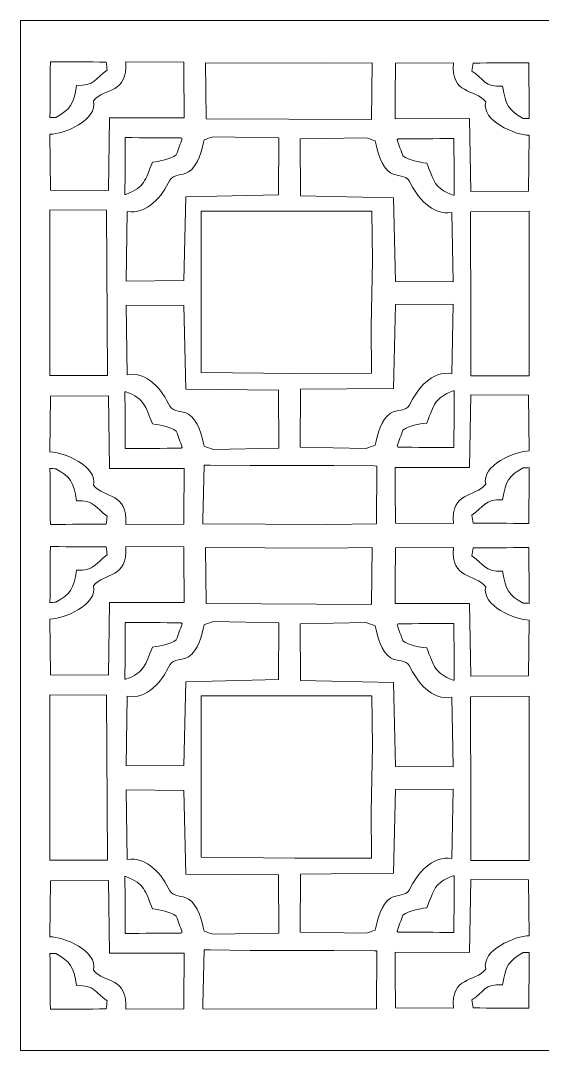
# Model space of a CAD drawing. Header units: centimetres. Extents: x 15.1 to 27.4, y -3 to 2.9.
# Drawn here: x 21.51 to 24.47, y -2.98 to 2.87 of the extents above; entities that cross this region are included whole.
import ezdxf

# ---------------------------------------------------------------- set-up
doc = ezdxf.new("R2010")
doc.units = ezdxf.units.CM
doc.header["$MEASUREMENT"] = 0
doc.layers.add('layer 1', color=7, linetype='Continuous')

msp = doc.modelspace()

# ---------------------------------------------------------------- linework, layer by layer
at = {"layer": 'layer 1', "color": 250, "lineweight": 9}
msp.add_open_spline([(21.5108, 2.87096), (21.5108, 2.87096), (27.4354, 2.87096), (27.4354, 2.87096), (27.4354, 2.87096), (27.4354, 2.87096), (27.4354, -2.98142), (27.4354, -2.98142), (27.4354, -2.98142), (27.4354, -2.98142), (21.5108, -2.98142), (21.5108, -2.98142), (21.5108, -2.98142), (21.5108, -2.98142), (21.5108, 2.87096), (21.5108, 2.87096)], degree=3, knots=[0, 0, 0, 0, 0.2, 0.2, 0.2, 0.2, 0.4, 0.4, 0.4, 0.4, 0.6, 0.6, 0.6, 0.6, 1, 1, 1, 1], dxfattribs=at)
at = {"layer": 'layer 1', "color": 7, "lineweight": 9}
for points, knots in [([(22.00895, 1.90603), (22.00895, 1.90603), (22.01579, 2.31929), (22.01579, 2.31929), (22.01579, 2.31929), (22.01579, 2.31929), (22.4392, 2.31901), (22.4392, 2.31901), (22.4392, 2.31901), (22.43991, 2.42089), (22.43646, 2.5335), (22.43717, 2.63537), (22.43717, 2.63537), (22.43717, 2.63537), (22.10799, 2.6373), (22.10799, 2.6373), (22.10799, 2.6373), (22.12137, 2.45209), (21.98858, 2.49295), (21.92382, 2.41442), (21.92382, 2.41442), (21.95204, 2.30682), (21.75529, 2.2253), (21.67698, 2.22479), (21.67698, 2.22479), (21.67698, 2.22479), (21.68066, 1.90788), (21.68066, 1.90788), (21.68066, 1.90788), (21.68066, 1.90788), (22.00895, 1.90603), (22.00895, 1.90603)], [0, 0, 0, 0, 0.1111111, 0.1111111, 0.1111111, 0.1111111, 0.2222222, 0.2222222, 0.2222222, 0.2222222, 0.3333333, 0.3333333, 0.3333333, 0.3333333, 0.4444444, 0.4444444, 0.4444444, 0.4444444, 0.5555556, 0.5555556, 0.5555556, 0.5555556, 0.6666667, 0.6666667, 0.6666667, 0.6666667, 0.7777778, 0.7777778, 0.7777778, 0.7777778, 1, 1, 1, 1]), ([(21.99648, 2.63516), (21.89461, 2.63587), (21.79271, 2.63657), (21.69083, 2.63727), (21.69083, 2.63727), (21.69083, 2.63727), (21.67967, 2.63729), (21.67967, 2.63729), (21.67967, 2.63729), (21.67897, 2.53541), (21.67823, 2.42205), (21.67752, 2.32017), (21.67752, 2.32017), (21.68885, 2.3203), (21.70016, 2.32043), (21.71148, 2.32056), (21.71148, 2.32056), (21.79492, 2.36891), (21.81047, 2.3926), (21.82822, 2.50303), (21.82822, 2.50303), (21.93117, 2.4966), (21.93622, 2.54504), (22.00267, 2.58996), (22.00267, 2.58996), (22.0006, 2.60503), (21.99854, 2.62009), (21.99648, 2.63516)], [0, 0, 0, 0, 0.125, 0.125, 0.125, 0.125, 0.25, 0.25, 0.25, 0.25, 0.375, 0.375, 0.375, 0.375, 0.5, 0.5, 0.5, 0.5, 0.625, 0.625, 0.625, 0.625, 0.75, 0.75, 0.75, 0.75, 1, 1, 1, 1]), ([(22.56083, 2.6318), (22.56083, 2.6318), (22.56362, 2.31316), (22.56362, 2.31316), (22.56362, 2.31316), (22.56362, 2.31316), (23.5035, 2.30868), (23.5035, 2.30868), (23.5035, 2.30868), (23.5035, 2.30868), (23.50603, 2.63144), (23.50603, 2.63144), (23.50603, 2.63144), (23.50603, 2.63144), (23.23441, 2.62829), (23.23441, 2.62829), (23.23441, 2.62829), (23.23441, 2.62829), (22.56083, 2.6318), (22.56083, 2.6318)], [0, 0, 0, 0, 0.1666667, 0.1666667, 0.1666667, 0.1666667, 0.3333333, 0.3333333, 0.3333333, 0.3333333, 0.5, 0.5, 0.5, 0.5, 0.6666667, 0.6666667, 0.6666667, 0.6666667, 1, 1, 1, 1]), ([(24.0668, 1.90053), (24.0668, 1.90053), (24.05996, 2.3138), (24.05996, 2.3138), (24.05996, 2.3138), (24.05996, 2.3138), (23.63655, 2.31352), (23.63655, 2.31352), (23.63655, 2.31352), (23.63585, 2.4154), (23.63929, 2.52801), (23.63859, 2.62988), (23.63859, 2.62988), (23.63859, 2.62988), (23.96776, 2.63181), (23.96776, 2.63181), (23.96776, 2.63181), (23.95438, 2.44659), (24.08717, 2.48746), (24.15193, 2.40893), (24.15193, 2.40893), (24.12371, 2.30133), (24.32047, 2.2198), (24.39877, 2.21929), (24.39877, 2.21929), (24.39877, 2.21929), (24.39509, 1.90238), (24.39509, 1.90238), (24.39509, 1.90238), (24.39509, 1.90238), (24.0668, 1.90053), (24.0668, 1.90053)], [0, 0, 0, 0, 0.1111111, 0.1111111, 0.1111111, 0.1111111, 0.2222222, 0.2222222, 0.2222222, 0.2222222, 0.3333333, 0.3333333, 0.3333333, 0.3333333, 0.4444444, 0.4444444, 0.4444444, 0.4444444, 0.5555556, 0.5555556, 0.5555556, 0.5555556, 0.6666667, 0.6666667, 0.6666667, 0.6666667, 0.7777778, 0.7777778, 0.7777778, 0.7777778, 1, 1, 1, 1]), ([(24.07927, 2.62967), (24.18114, 2.63037), (24.28305, 2.63108), (24.38493, 2.63178), (24.38493, 2.63178), (24.38493, 2.63178), (24.39608, 2.6318), (24.39608, 2.6318), (24.39608, 2.6318), (24.39678, 2.52992), (24.39753, 2.41655), (24.39823, 2.31467), (24.39823, 2.31467), (24.38691, 2.3148), (24.37559, 2.31494), (24.36427, 2.31507), (24.36427, 2.31507), (24.28084, 2.36341), (24.26528, 2.3871), (24.24753, 2.49754), (24.24753, 2.49754), (24.14458, 2.49111), (24.13953, 2.53955), (24.07308, 2.58446), (24.07308, 2.58446), (24.07515, 2.59954), (24.07721, 2.6146), (24.07927, 2.62967)], [0, 0, 0, 0, 0.125, 0.125, 0.125, 0.125, 0.25, 0.25, 0.25, 0.25, 0.375, 0.375, 0.375, 0.375, 0.5, 0.5, 0.5, 0.5, 0.625, 0.625, 0.625, 0.625, 0.75, 0.75, 0.75, 0.75, 1, 1, 1, 1]), ([(22.10506, 2.20614), (22.10442, 2.0986), (22.10378, 1.99103), (22.10313, 1.88351), (22.10313, 1.88351), (22.10503, 1.88353), (22.10691, 1.88355), (22.1088, 1.88357), (22.1088, 1.88357), (22.21913, 1.92689), (22.21424, 1.95991), (22.25949, 2.06642), (22.25949, 2.06642), (22.30736, 2.07191), (22.35574, 2.08135), (22.39484, 2.10762), (22.39484, 2.10762), (22.40582, 2.13794), (22.41678, 2.16825), (22.42776, 2.19856), (22.42776, 2.19856), (22.42585, 2.20042), (22.42394, 2.20228), (22.42203, 2.20415), (22.42203, 2.20415), (22.31638, 2.20481), (22.21071, 2.20548), (22.10506, 2.20614)], [0, 0, 0, 0, 0.125, 0.125, 0.125, 0.125, 0.25, 0.25, 0.25, 0.25, 0.375, 0.375, 0.375, 0.375, 0.5, 0.5, 0.5, 0.5, 0.625, 0.625, 0.625, 0.625, 0.75, 0.75, 0.75, 0.75, 1, 1, 1, 1]), ([(22.60329, 2.21077), (22.58639, 2.20491), (22.56948, 2.19905), (22.55256, 2.1932), (22.55256, 2.1932), (22.53949, 2.13703), (22.51803, 2.04204), (22.46413, 2.01106), (22.46413, 2.01106), (22.42339, 1.98767), (22.38255, 2.0011), (22.35713, 1.96454), (22.35713, 1.96454), (22.31595, 1.87483), (22.23021, 1.76654), (22.11582, 1.78629), (22.11582, 1.78629), (22.11582, 1.78629), (22.10958, 1.39096), (22.10958, 1.39096), (22.10958, 1.39096), (22.10958, 1.39096), (22.43706, 1.39322), (22.43706, 1.39322), (22.43706, 1.39322), (22.43706, 1.39322), (22.44879, 1.86939), (22.44879, 1.86939), (22.44879, 1.86939), (22.44879, 1.86939), (22.97501, 1.88115), (22.97501, 1.88115), (22.97501, 1.88115), (22.97501, 1.88115), (22.97693, 2.20378), (22.97693, 2.20378), (22.97693, 2.20378), (22.97693, 2.20378), (22.60329, 2.21077), (22.60329, 2.21077)], [0, 0, 0, 0, 0.0909091, 0.0909091, 0.0909091, 0.0909091, 0.1818182, 0.1818182, 0.1818182, 0.1818182, 0.2727273, 0.2727273, 0.2727273, 0.2727273, 0.3636364, 0.3636364, 0.3636364, 0.3636364, 0.4545455, 0.4545455, 0.4545455, 0.4545455, 0.5454545, 0.5454545, 0.5454545, 0.5454545, 0.6363636, 0.6363636, 0.6363636, 0.6363636, 0.7272727, 0.7272727, 0.7272727, 0.7272727, 0.8181818, 0.8181818, 0.8181818, 0.8181818, 1, 1, 1, 1]), ([(23.47246, 2.20528), (23.48936, 2.19941), (23.50628, 2.19356), (23.52319, 2.18771), (23.52319, 2.18771), (23.53626, 2.13154), (23.55772, 2.03655), (23.61162, 2.00556), (23.61162, 2.00556), (23.65237, 1.98217), (23.6932, 1.99561), (23.71863, 1.95904), (23.71863, 1.95904), (23.7598, 1.86933), (23.84555, 1.76105), (23.95994, 1.7808), (23.95994, 1.7808), (23.95994, 1.7808), (23.96617, 1.38546), (23.96617, 1.38546), (23.96617, 1.38546), (23.96617, 1.38546), (23.63869, 1.38772), (23.63869, 1.38772), (23.63869, 1.38772), (23.63869, 1.38772), (23.62696, 1.86389), (23.62696, 1.86389), (23.62696, 1.86389), (23.62696, 1.86389), (23.10075, 1.87565), (23.10075, 1.87565), (23.10075, 1.87565), (23.10075, 1.87565), (23.09882, 2.19829), (23.09882, 2.19829), (23.09882, 2.19829), (23.09882, 2.19829), (23.47246, 2.20528), (23.47246, 2.20528)], [0, 0, 0, 0, 0.0909091, 0.0909091, 0.0909091, 0.0909091, 0.1818182, 0.1818182, 0.1818182, 0.1818182, 0.2727273, 0.2727273, 0.2727273, 0.2727273, 0.3636364, 0.3636364, 0.3636364, 0.3636364, 0.4545455, 0.4545455, 0.4545455, 0.4545455, 0.5454545, 0.5454545, 0.5454545, 0.5454545, 0.6363636, 0.6363636, 0.6363636, 0.6363636, 0.7272727, 0.7272727, 0.7272727, 0.7272727, 0.8181818, 0.8181818, 0.8181818, 0.8181818, 1, 1, 1, 1]), ([(23.9707, 2.20065), (23.97133, 2.09311), (23.97197, 1.98553), (23.97262, 1.87801), (23.97262, 1.87801), (23.97072, 1.87803), (23.96884, 1.87806), (23.96695, 1.87808), (23.96695, 1.87808), (23.85663, 1.9214), (23.86151, 1.95441), (23.81627, 2.06093), (23.81627, 2.06093), (23.76839, 2.06642), (23.72001, 2.07586), (23.68091, 2.10212), (23.68091, 2.10212), (23.66993, 2.13244), (23.65897, 2.16275), (23.648, 2.19306), (23.648, 2.19306), (23.6499, 2.19493), (23.65181, 2.19679), (23.65372, 2.19865), (23.65372, 2.19865), (23.75937, 2.19931), (23.86505, 2.19999), (23.9707, 2.20065)], [0, 0, 0, 0, 0.125, 0.125, 0.125, 0.125, 0.25, 0.25, 0.25, 0.25, 0.375, 0.375, 0.375, 0.375, 0.5, 0.5, 0.5, 0.5, 0.625, 0.625, 0.625, 0.625, 0.75, 0.75, 0.75, 0.75, 1, 1, 1, 1]), ([(21.67631, 1.79518), (21.67631, 1.79518), (21.67575, 0.85445), (21.67575, 0.85445), (21.67575, 0.85445), (21.67575, 0.85445), (22.00388, 0.85499), (22.00388, 0.85499), (22.00388, 0.85499), (22.00388, 0.85499), (21.99894, 1.79328), (21.99894, 1.79328), (21.99894, 1.79328), (21.99894, 1.79328), (21.67631, 1.79518), (21.67631, 1.79518)], [0, 0, 0, 0, 0.2, 0.2, 0.2, 0.2, 0.4, 0.4, 0.4, 0.4, 0.6, 0.6, 0.6, 0.6, 1, 1, 1, 1]), ([(22.53667, 1.7882), (22.53667, 1.7882), (22.53598, 0.8713), (22.53598, 0.8713), (22.53598, 0.8713), (22.53598, 0.8713), (23.06806, 0.86615), (23.06806, 0.86615), (23.06806, 0.86615), (23.06806, 0.86615), (23.50385, 0.86705), (23.50385, 0.86705), (23.50385, 0.86705), (23.50385, 0.86705), (23.50079, 1.13152), (23.50079, 1.13152), (23.50079, 1.13152), (23.50079, 1.13152), (23.50779, 1.50515), (23.50779, 1.50515), (23.50779, 1.50515), (23.50779, 1.50515), (23.5045, 1.78811), (23.5045, 1.78811), (23.5045, 1.78811), (23.5045, 1.78811), (22.53667, 1.7882), (22.53667, 1.7882)], [0, 0, 0, 0, 0.125, 0.125, 0.125, 0.125, 0.25, 0.25, 0.25, 0.25, 0.375, 0.375, 0.375, 0.375, 0.5, 0.5, 0.5, 0.5, 0.625, 0.625, 0.625, 0.625, 0.75, 0.75, 0.75, 0.75, 1, 1, 1, 1]), ([(24.39877, 1.78715), (24.39877, 1.78715), (24.06488, 1.78329), (24.06488, 1.78329), (24.06488, 1.78329), (24.06488, 1.78329), (24.06677, 1.13242), (24.06677, 1.13242), (24.06677, 1.13242), (24.06677, 1.13242), (24.0676, 0.85278), (24.0676, 0.85278), (24.0676, 0.85278), (24.0676, 0.85278), (24.3985, 0.85293), (24.3985, 0.85293), (24.3985, 0.85293), (24.3985, 0.85293), (24.39877, 1.78715), (24.39877, 1.78715)], [0, 0, 0, 0, 0.1666667, 0.1666667, 0.1666667, 0.1666667, 0.3333333, 0.3333333, 0.3333333, 0.3333333, 0.5, 0.5, 0.5, 0.5, 0.6666667, 0.6666667, 0.6666667, 0.6666667, 1, 1, 1, 1]), ([(22.60329, 0.43419), (22.58639, 0.44005), (22.56948, 0.44592), (22.55256, 0.45177), (22.55256, 0.45177), (22.53949, 0.50794), (22.51803, 0.60293), (22.46413, 0.63391), (22.46413, 0.63391), (22.42339, 0.65731), (22.38255, 0.64389), (22.35713, 0.68045), (22.35713, 0.68045), (22.31595, 0.77013), (22.23021, 0.87843), (22.11582, 0.85867), (22.11582, 0.85867), (22.11582, 0.85867), (22.10958, 1.254), (22.10958, 1.254), (22.10958, 1.254), (22.10958, 1.254), (22.43706, 1.25176), (22.43706, 1.25176), (22.43706, 1.25176), (22.43706, 1.25176), (22.44879, 0.77559), (22.44879, 0.77559), (22.44879, 0.77559), (22.44879, 0.77559), (22.97501, 0.77098), (22.97501, 0.77098), (22.97501, 0.77098), (22.97501, 0.77098), (22.97693, 0.44119), (22.97693, 0.44119), (22.97693, 0.44119), (22.97693, 0.44119), (22.60329, 0.43419), (22.60329, 0.43419)], [0, 0, 0, 0, 0.0909091, 0.0909091, 0.0909091, 0.0909091, 0.1818182, 0.1818182, 0.1818182, 0.1818182, 0.2727273, 0.2727273, 0.2727273, 0.2727273, 0.3636364, 0.3636364, 0.3636364, 0.3636364, 0.4545455, 0.4545455, 0.4545455, 0.4545455, 0.5454545, 0.5454545, 0.5454545, 0.5454545, 0.6363636, 0.6363636, 0.6363636, 0.6363636, 0.7272727, 0.7272727, 0.7272727, 0.7272727, 0.8181818, 0.8181818, 0.8181818, 0.8181818, 1, 1, 1, 1]), ([(23.47246, 0.43968), (23.48936, 0.44555), (23.50628, 0.45141), (23.52319, 0.45727), (23.52319, 0.45727), (23.53626, 0.51343), (23.55772, 0.60843), (23.61162, 0.63941), (23.61162, 0.63941), (23.65237, 0.6628), (23.6932, 0.64938), (23.71863, 0.68594), (23.71863, 0.68594), (23.7598, 0.77563), (23.84555, 0.88392), (23.95994, 0.86416), (23.95994, 0.86416), (23.95994, 0.86416), (23.96617, 1.2595), (23.96617, 1.2595), (23.96617, 1.2595), (23.96617, 1.2595), (23.63869, 1.25725), (23.63869, 1.25725), (23.63869, 1.25725), (23.63869, 1.25725), (23.62696, 0.78108), (23.62696, 0.78108), (23.62696, 0.78108), (23.62696, 0.78108), (23.10074, 0.77647), (23.10074, 0.77647), (23.10074, 0.77647), (23.10074, 0.77647), (23.09882, 0.44669), (23.09882, 0.44669), (23.09882, 0.44669), (23.09882, 0.44669), (23.47246, 0.43968), (23.47246, 0.43968)], [0, 0, 0, 0, 0.0909091, 0.0909091, 0.0909091, 0.0909091, 0.1818182, 0.1818182, 0.1818182, 0.1818182, 0.2727273, 0.2727273, 0.2727273, 0.2727273, 0.3636364, 0.3636364, 0.3636364, 0.3636364, 0.4545455, 0.4545455, 0.4545455, 0.4545455, 0.5454545, 0.5454545, 0.5454545, 0.5454545, 0.6363636, 0.6363636, 0.6363636, 0.6363636, 0.7272727, 0.7272727, 0.7272727, 0.7272727, 0.8181818, 0.8181818, 0.8181818, 0.8181818, 1, 1, 1, 1]), ([(22.10506, 0.43883), (22.10442, 0.54637), (22.10378, 0.65394), (22.10313, 0.76147), (22.10313, 0.76147), (22.10503, 0.76144), (22.10691, 0.76142), (22.1088, 0.7614), (22.1088, 0.7614), (22.21913, 0.71808), (22.21424, 0.68506), (22.25949, 0.57855), (22.25949, 0.57855), (22.30736, 0.57306), (22.35574, 0.56362), (22.39484, 0.53736), (22.39484, 0.53736), (22.40582, 0.50703), (22.41678, 0.47673), (22.42776, 0.44642), (22.42776, 0.44642), (22.42585, 0.44455), (22.42394, 0.44269), (22.42203, 0.44083), (22.42203, 0.44083), (22.31638, 0.44017), (22.21071, 0.43949), (22.10506, 0.43883)], [0, 0, 0, 0, 0.125, 0.125, 0.125, 0.125, 0.25, 0.25, 0.25, 0.25, 0.375, 0.375, 0.375, 0.375, 0.5, 0.5, 0.5, 0.5, 0.625, 0.625, 0.625, 0.625, 0.75, 0.75, 0.75, 0.75, 1, 1, 1, 1]), ([(23.9707, 0.44433), (23.97133, 0.55186), (23.97197, 0.65944), (23.97262, 0.76696), (23.97262, 0.76696), (23.97072, 0.76694), (23.96884, 0.76692), (23.96695, 0.76689), (23.96695, 0.76689), (23.85663, 0.72357), (23.86151, 0.69056), (23.81627, 0.58404), (23.81627, 0.58404), (23.76839, 0.57855), (23.72001, 0.56911), (23.68091, 0.54285), (23.68091, 0.54285), (23.66993, 0.51253), (23.65897, 0.48222), (23.648, 0.45191), (23.648, 0.45191), (23.6499, 0.45005), (23.65181, 0.44818), (23.65372, 0.44632), (23.65372, 0.44632), (23.75937, 0.44566), (23.86505, 0.44499), (23.9707, 0.44433)], [0, 0, 0, 0, 0.125, 0.125, 0.125, 0.125, 0.25, 0.25, 0.25, 0.25, 0.375, 0.375, 0.375, 0.375, 0.5, 0.5, 0.5, 0.5, 0.625, 0.625, 0.625, 0.625, 0.75, 0.75, 0.75, 0.75, 1, 1, 1, 1]), ([(22.00895, 0.73894), (22.00895, 0.73894), (22.01579, 0.32568), (22.01579, 0.32568), (22.01579, 0.32568), (22.01579, 0.32568), (22.4392, 0.32596), (22.4392, 0.32596), (22.4392, 0.32596), (22.43991, 0.22408), (22.43646, 0.11147), (22.43717, 0.0096), (22.43717, 0.0096), (22.43717, 0.0096), (22.10799, 0.00767), (22.10799, 0.00767), (22.10799, 0.00767), (22.12137, 0.19289), (21.98858, 0.15202), (21.92382, 0.23055), (21.92382, 0.23055), (21.95204, 0.33815), (21.75529, 0.41968), (21.67698, 0.42018), (21.67698, 0.42018), (21.67698, 0.42018), (21.68066, 0.7371), (21.68066, 0.7371), (21.68066, 0.7371), (21.68066, 0.7371), (22.00895, 0.73894), (22.00895, 0.73894)], [0, 0, 0, 0, 0.1111111, 0.1111111, 0.1111111, 0.1111111, 0.2222222, 0.2222222, 0.2222222, 0.2222222, 0.3333333, 0.3333333, 0.3333333, 0.3333333, 0.4444444, 0.4444444, 0.4444444, 0.4444444, 0.5555556, 0.5555556, 0.5555556, 0.5555556, 0.6666667, 0.6666667, 0.6666667, 0.6666667, 0.7777778, 0.7777778, 0.7777778, 0.7777778, 1, 1, 1, 1]), ([(24.0668, 0.74444), (24.0668, 0.74444), (24.05996, 0.33118), (24.05996, 0.33118), (24.05996, 0.33118), (24.05996, 0.33118), (23.63655, 0.33145), (23.63655, 0.33145), (23.63655, 0.33145), (23.63585, 0.22957), (23.63929, 0.11696), (23.63859, 0.0151), (23.63859, 0.0151), (23.63859, 0.0151), (23.96776, 0.01317), (23.96776, 0.01317), (23.96776, 0.01317), (23.95438, 0.19838), (24.08717, 0.15752), (24.15193, 0.23604), (24.15193, 0.23604), (24.12371, 0.34364), (24.32047, 0.42517), (24.39877, 0.42568), (24.39877, 0.42568), (24.39877, 0.42568), (24.39509, 0.74259), (24.39509, 0.74259), (24.39509, 0.74259), (24.39509, 0.74259), (24.0668, 0.74444), (24.0668, 0.74444)], [0, 0, 0, 0, 0.1111111, 0.1111111, 0.1111111, 0.1111111, 0.2222222, 0.2222222, 0.2222222, 0.2222222, 0.3333333, 0.3333333, 0.3333333, 0.3333333, 0.4444444, 0.4444444, 0.4444444, 0.4444444, 0.5555556, 0.5555556, 0.5555556, 0.5555556, 0.6666667, 0.6666667, 0.6666667, 0.6666667, 0.7777778, 0.7777778, 0.7777778, 0.7777778, 1, 1, 1, 1]), ([(21.99648, 0.00981), (21.89461, 0.0091), (21.79271, 0.0084), (21.69083, 0.0077), (21.69083, 0.0077), (21.69083, 0.0077), (21.67967, 0.00768), (21.67967, 0.00768), (21.67967, 0.00768), (21.67897, 0.10956), (21.67823, 0.22293), (21.67752, 0.32481), (21.67752, 0.32481), (21.68885, 0.32468), (21.70016, 0.32454), (21.71148, 0.32441), (21.71148, 0.32441), (21.79492, 0.27607), (21.81047, 0.25238), (21.82822, 0.14194), (21.82822, 0.14194), (21.93117, 0.14837), (21.93622, 0.09993), (22.00267, 0.05502), (22.00267, 0.05502), (22.0006, 0.03994), (21.99854, 0.02488), (21.99648, 0.00981)], [0, 0, 0, 0, 0.125, 0.125, 0.125, 0.125, 0.25, 0.25, 0.25, 0.25, 0.375, 0.375, 0.375, 0.375, 0.5, 0.5, 0.5, 0.5, 0.625, 0.625, 0.625, 0.625, 0.75, 0.75, 0.75, 0.75, 1, 1, 1, 1]), ([(22.58776, 0.3452), (22.58776, 0.3452), (22.55383, 0.34541), (22.55383, 0.34541), (22.55383, 0.34541), (22.55383, 0.34541), (22.5461, 0.03342), (22.5461, 0.03342), (22.5461, 0.03342), (22.5461, 0.03342), (22.54531, 0.01015), (22.54531, 0.01015), (22.54531, 0.01015), (22.54531, 0.01015), (23.25388, 0.00768), (23.25388, 0.00768), (23.25388, 0.00768), (23.25388, 0.00768), (23.53119, 0.01089), (23.53119, 0.01089), (23.53119, 0.01089), (23.53119, 0.01089), (23.5331, 0.33942), (23.5331, 0.33942), (23.5331, 0.33942), (23.5331, 0.33942), (23.51872, 0.33986), (23.51872, 0.33986), (23.51872, 0.33986), (23.51872, 0.33986), (23.28962, 0.34203), (23.28962, 0.34203), (23.28962, 0.34203), (23.28962, 0.34203), (22.81419, 0.34216), (22.81419, 0.34216), (22.81419, 0.34216), (22.81419, 0.34216), (22.58776, 0.3452), (22.58776, 0.3452)], [0, 0, 0, 0, 0.0909091, 0.0909091, 0.0909091, 0.0909091, 0.1818182, 0.1818182, 0.1818182, 0.1818182, 0.2727273, 0.2727273, 0.2727273, 0.2727273, 0.3636364, 0.3636364, 0.3636364, 0.3636364, 0.4545455, 0.4545455, 0.4545455, 0.4545455, 0.5454545, 0.5454545, 0.5454545, 0.5454545, 0.6363636, 0.6363636, 0.6363636, 0.6363636, 0.7272727, 0.7272727, 0.7272727, 0.7272727, 0.8181818, 0.8181818, 0.8181818, 0.8181818, 1, 1, 1, 1]), ([(24.07927, 0.0153), (24.18114, 0.0146), (24.28305, 0.01389), (24.38493, 0.01319), (24.38493, 0.01319), (24.38493, 0.01319), (24.39608, 0.01317), (24.39608, 0.01317), (24.39608, 0.01317), (24.39678, 0.11505), (24.39753, 0.22842), (24.39823, 0.3303), (24.39823, 0.3303), (24.38691, 0.33017), (24.37559, 0.33004), (24.36427, 0.32991), (24.36427, 0.32991), (24.28084, 0.28156), (24.26528, 0.25787), (24.24753, 0.14743), (24.24753, 0.14743), (24.14458, 0.15386), (24.13953, 0.10542), (24.07308, 0.06051), (24.07308, 0.06051), (24.07515, 0.04544), (24.07721, 0.03038), (24.07927, 0.0153)], [0, 0, 0, 0, 0.125, 0.125, 0.125, 0.125, 0.25, 0.25, 0.25, 0.25, 0.375, 0.375, 0.375, 0.375, 0.5, 0.5, 0.5, 0.5, 0.625, 0.625, 0.625, 0.625, 0.75, 0.75, 0.75, 0.75, 1, 1, 1, 1]), ([(22.00895, -0.84941), (22.00895, -0.84941), (22.01579, -0.43615), (22.01579, -0.43615), (22.01579, -0.43615), (22.01579, -0.43615), (22.4392, -0.43643), (22.4392, -0.43643), (22.4392, -0.43643), (22.43991, -0.33455), (22.43646, -0.22194), (22.43717, -0.12007), (22.43717, -0.12007), (22.43717, -0.12007), (22.10799, -0.11814), (22.10799, -0.11814), (22.10799, -0.11814), (22.12137, -0.30335), (21.98858, -0.26249), (21.92382, -0.34101), (21.92382, -0.34101), (21.95204, -0.44862), (21.75529, -0.53014), (21.67698, -0.53065), (21.67698, -0.53065), (21.67698, -0.53065), (21.68066, -0.84756), (21.68066, -0.84756), (21.68066, -0.84756), (21.68066, -0.84756), (22.00895, -0.84941), (22.00895, -0.84941)], [0, 0, 0, 0, 0.1111111, 0.1111111, 0.1111111, 0.1111111, 0.2222222, 0.2222222, 0.2222222, 0.2222222, 0.3333333, 0.3333333, 0.3333333, 0.3333333, 0.4444444, 0.4444444, 0.4444444, 0.4444444, 0.5555556, 0.5555556, 0.5555556, 0.5555556, 0.6666667, 0.6666667, 0.6666667, 0.6666667, 0.7777778, 0.7777778, 0.7777778, 0.7777778, 1, 1, 1, 1]), ([(21.99648, -0.12027), (21.89461, -0.11957), (21.79271, -0.11887), (21.69083, -0.11816), (21.69083, -0.11816), (21.69083, -0.11816), (21.67967, -0.11815), (21.67967, -0.11815), (21.67967, -0.11815), (21.67897, -0.22003), (21.67823, -0.33339), (21.67752, -0.43527), (21.67752, -0.43527), (21.68885, -0.43514), (21.70016, -0.43501), (21.71148, -0.43488), (21.71148, -0.43488), (21.79492, -0.38653), (21.81047, -0.36284), (21.82822, -0.25241), (21.82822, -0.25241), (21.93117, -0.25884), (21.93622, -0.2104), (22.00267, -0.16548), (22.00267, -0.16548), (22.0006, -0.15041), (21.99854, -0.13535), (21.99648, -0.12027)], [0, 0, 0, 0, 0.125, 0.125, 0.125, 0.125, 0.25, 0.25, 0.25, 0.25, 0.375, 0.375, 0.375, 0.375, 0.5, 0.5, 0.5, 0.5, 0.625, 0.625, 0.625, 0.625, 0.75, 0.75, 0.75, 0.75, 1, 1, 1, 1]), ([(22.56083, -0.12364), (22.56083, -0.12364), (22.56362, -0.44227), (22.56362, -0.44227), (22.56362, -0.44227), (22.56362, -0.44227), (23.5035, -0.44676), (23.5035, -0.44676), (23.5035, -0.44676), (23.5035, -0.44676), (23.50603, -0.124), (23.50603, -0.124), (23.50603, -0.124), (23.50603, -0.124), (23.23441, -0.12715), (23.23441, -0.12715), (23.23441, -0.12715), (23.23441, -0.12715), (22.56083, -0.12364), (22.56083, -0.12364)], [0, 0, 0, 0, 0.1666667, 0.1666667, 0.1666667, 0.1666667, 0.3333333, 0.3333333, 0.3333333, 0.3333333, 0.5, 0.5, 0.5, 0.5, 0.6666667, 0.6666667, 0.6666667, 0.6666667, 1, 1, 1, 1]), ([(24.0668, -0.8549), (24.0668, -0.8549), (24.05996, -0.44164), (24.05996, -0.44164), (24.05996, -0.44164), (24.05996, -0.44164), (23.63655, -0.44192), (23.63655, -0.44192), (23.63655, -0.44192), (23.63585, -0.34004), (23.63929, -0.22743), (23.63859, -0.12556), (23.63859, -0.12556), (23.63859, -0.12556), (23.96776, -0.12363), (23.96776, -0.12363), (23.96776, -0.12363), (23.95438, -0.30885), (24.08717, -0.26798), (24.15193, -0.34651), (24.15193, -0.34651), (24.12371, -0.45411), (24.32047, -0.53564), (24.39877, -0.53614), (24.39877, -0.53614), (24.39877, -0.53614), (24.39509, -0.85306), (24.39509, -0.85306), (24.39509, -0.85306), (24.39509, -0.85306), (24.0668, -0.8549), (24.0668, -0.8549)], [0, 0, 0, 0, 0.1111111, 0.1111111, 0.1111111, 0.1111111, 0.2222222, 0.2222222, 0.2222222, 0.2222222, 0.3333333, 0.3333333, 0.3333333, 0.3333333, 0.4444444, 0.4444444, 0.4444444, 0.4444444, 0.5555556, 0.5555556, 0.5555556, 0.5555556, 0.6666667, 0.6666667, 0.6666667, 0.6666667, 0.7777778, 0.7777778, 0.7777778, 0.7777778, 1, 1, 1, 1]), ([(24.07927, -0.12577), (24.18114, -0.12506), (24.28305, -0.12436), (24.38493, -0.12366), (24.38493, -0.12366), (24.38493, -0.12366), (24.39608, -0.12364), (24.39608, -0.12364), (24.39608, -0.12364), (24.39678, -0.22552), (24.39753, -0.33889), (24.39823, -0.44077), (24.39823, -0.44077), (24.38691, -0.44064), (24.37559, -0.4405), (24.36427, -0.44037), (24.36427, -0.44037), (24.28084, -0.39203), (24.26528, -0.36834), (24.24753, -0.2579), (24.24753, -0.2579), (24.14458, -0.26433), (24.13953, -0.21589), (24.07308, -0.17098), (24.07308, -0.17098), (24.07515, -0.1559), (24.07721, -0.14084), (24.07927, -0.12577)], [0, 0, 0, 0, 0.125, 0.125, 0.125, 0.125, 0.25, 0.25, 0.25, 0.25, 0.375, 0.375, 0.375, 0.375, 0.5, 0.5, 0.5, 0.5, 0.625, 0.625, 0.625, 0.625, 0.75, 0.75, 0.75, 0.75, 1, 1, 1, 1]), ([(22.10506, -0.5493), (22.10442, -0.65684), (22.10378, -0.76441), (22.10313, -0.87193), (22.10313, -0.87193), (22.10503, -0.87191), (22.10691, -0.87189), (22.1088, -0.87187), (22.1088, -0.87187), (22.21913, -0.82854), (22.21424, -0.79553), (22.25949, -0.68902), (22.25949, -0.68902), (22.30736, -0.68353), (22.35574, -0.67409), (22.39484, -0.64782), (22.39484, -0.64782), (22.40582, -0.6175), (22.41678, -0.58719), (22.42776, -0.55688), (22.42776, -0.55688), (22.42585, -0.55502), (22.42394, -0.55316), (22.42203, -0.55129), (22.42203, -0.55129), (22.31638, -0.55063), (22.21071, -0.54996), (22.10506, -0.5493)], [0, 0, 0, 0, 0.125, 0.125, 0.125, 0.125, 0.25, 0.25, 0.25, 0.25, 0.375, 0.375, 0.375, 0.375, 0.5, 0.5, 0.5, 0.5, 0.625, 0.625, 0.625, 0.625, 0.75, 0.75, 0.75, 0.75, 1, 1, 1, 1]), ([(22.60329, -0.54467), (22.58639, -0.55053), (22.56948, -0.55639), (22.55256, -0.56224), (22.55256, -0.56224), (22.53949, -0.61841), (22.51803, -0.7134), (22.46413, -0.74438), (22.46413, -0.74438), (22.42339, -0.76777), (22.38255, -0.75434), (22.35713, -0.7909), (22.35713, -0.7909), (22.31595, -0.88061), (22.23021, -0.9889), (22.11582, -0.96915), (22.11582, -0.96915), (22.11582, -0.96915), (22.10958, -1.36448), (22.10958, -1.36448), (22.10958, -1.36448), (22.10958, -1.36448), (22.43706, -1.36222), (22.43706, -1.36222), (22.43706, -1.36222), (22.43706, -1.36222), (22.44879, -0.88605), (22.44879, -0.88605), (22.44879, -0.88605), (22.44879, -0.88605), (22.97501, -0.87429), (22.97501, -0.87429), (22.97501, -0.87429), (22.97501, -0.87429), (22.97693, -0.55166), (22.97693, -0.55166), (22.97693, -0.55166), (22.97693, -0.55166), (22.60329, -0.54467), (22.60329, -0.54467)], [0, 0, 0, 0, 0.0909091, 0.0909091, 0.0909091, 0.0909091, 0.1818182, 0.1818182, 0.1818182, 0.1818182, 0.2727273, 0.2727273, 0.2727273, 0.2727273, 0.3636364, 0.3636364, 0.3636364, 0.3636364, 0.4545455, 0.4545455, 0.4545455, 0.4545455, 0.5454545, 0.5454545, 0.5454545, 0.5454545, 0.6363636, 0.6363636, 0.6363636, 0.6363636, 0.7272727, 0.7272727, 0.7272727, 0.7272727, 0.8181818, 0.8181818, 0.8181818, 0.8181818, 1, 1, 1, 1]), ([(23.47246, -0.55016), (23.48936, -0.55603), (23.50628, -0.56188), (23.52319, -0.56773), (23.52319, -0.56773), (23.53626, -0.6239), (23.55772, -0.71889), (23.61162, -0.74987), (23.61162, -0.74987), (23.65237, -0.77327), (23.6932, -0.75983), (23.71863, -0.79639), (23.71863, -0.79639), (23.7598, -0.88611), (23.84555, -0.99439), (23.95994, -0.97464), (23.95994, -0.97464), (23.95994, -0.97464), (23.96617, -1.36998), (23.96617, -1.36998), (23.96617, -1.36998), (23.96617, -1.36998), (23.63869, -1.36772), (23.63869, -1.36772), (23.63869, -1.36772), (23.63869, -1.36772), (23.62696, -0.89155), (23.62696, -0.89155), (23.62696, -0.89155), (23.62696, -0.89155), (23.10075, -0.87979), (23.10075, -0.87979), (23.10075, -0.87979), (23.10075, -0.87979), (23.09882, -0.55715), (23.09882, -0.55715), (23.09882, -0.55715), (23.09882, -0.55715), (23.47246, -0.55016), (23.47246, -0.55016)], [0, 0, 0, 0, 0.0909091, 0.0909091, 0.0909091, 0.0909091, 0.1818182, 0.1818182, 0.1818182, 0.1818182, 0.2727273, 0.2727273, 0.2727273, 0.2727273, 0.3636364, 0.3636364, 0.3636364, 0.3636364, 0.4545455, 0.4545455, 0.4545455, 0.4545455, 0.5454545, 0.5454545, 0.5454545, 0.5454545, 0.6363636, 0.6363636, 0.6363636, 0.6363636, 0.7272727, 0.7272727, 0.7272727, 0.7272727, 0.8181818, 0.8181818, 0.8181818, 0.8181818, 1, 1, 1, 1]), ([(23.9707, -0.55479), (23.97133, -0.66233), (23.97197, -0.7699), (23.97262, -0.87743), (23.97262, -0.87743), (23.97072, -0.87741), (23.96884, -0.87738), (23.96695, -0.87736), (23.96695, -0.87736), (23.85663, -0.83404), (23.86151, -0.80102), (23.81627, -0.69451), (23.81627, -0.69451), (23.76839, -0.68902), (23.72001, -0.67958), (23.68091, -0.65332), (23.68091, -0.65332), (23.66993, -0.62299), (23.65897, -0.59269), (23.648, -0.56238), (23.648, -0.56238), (23.6499, -0.56051), (23.65181, -0.55865), (23.65372, -0.55679), (23.65372, -0.55679), (23.75937, -0.55613), (23.86505, -0.55545), (23.9707, -0.55479)], [0, 0, 0, 0, 0.125, 0.125, 0.125, 0.125, 0.25, 0.25, 0.25, 0.25, 0.375, 0.375, 0.375, 0.375, 0.5, 0.5, 0.5, 0.5, 0.625, 0.625, 0.625, 0.625, 0.75, 0.75, 0.75, 0.75, 1, 1, 1, 1]), ([(21.67631, -0.96025), (21.67631, -0.96025), (21.67575, -1.90099), (21.67575, -1.90099), (21.67575, -1.90099), (21.67575, -1.90099), (22.00388, -1.90044), (22.00388, -1.90044), (22.00388, -1.90044), (22.00388, -1.90044), (21.99894, -0.96215), (21.99894, -0.96215), (21.99894, -0.96215), (21.99894, -0.96215), (21.67631, -0.96025), (21.67631, -0.96025)], [0, 0, 0, 0, 0.2, 0.2, 0.2, 0.2, 0.4, 0.4, 0.4, 0.4, 0.6, 0.6, 0.6, 0.6, 1, 1, 1, 1]), ([(22.53667, -0.96724), (22.53667, -0.96724), (22.53598, -1.88413), (22.53598, -1.88413), (22.53598, -1.88413), (22.53598, -1.88413), (23.06806, -1.88929), (23.06806, -1.88929), (23.06806, -1.88929), (23.06806, -1.88929), (23.50385, -1.88839), (23.50385, -1.88839), (23.50385, -1.88839), (23.50385, -1.88839), (23.50079, -1.62392), (23.50079, -1.62392), (23.50079, -1.62392), (23.50079, -1.62392), (23.50779, -1.25029), (23.50779, -1.25029), (23.50779, -1.25029), (23.50779, -1.25029), (23.5045, -0.96733), (23.5045, -0.96733), (23.5045, -0.96733), (23.5045, -0.96733), (22.53667, -0.96724), (22.53667, -0.96724)], [0, 0, 0, 0, 0.125, 0.125, 0.125, 0.125, 0.25, 0.25, 0.25, 0.25, 0.375, 0.375, 0.375, 0.375, 0.5, 0.5, 0.5, 0.5, 0.625, 0.625, 0.625, 0.625, 0.75, 0.75, 0.75, 0.75, 1, 1, 1, 1]), ([(24.39877, -0.96829), (24.39877, -0.96829), (24.06488, -0.97215), (24.06488, -0.97215), (24.06488, -0.97215), (24.06488, -0.97215), (24.06677, -1.62302), (24.06677, -1.62302), (24.06677, -1.62302), (24.06677, -1.62302), (24.0676, -1.90266), (24.0676, -1.90266), (24.0676, -1.90266), (24.0676, -1.90266), (24.3985, -1.90251), (24.3985, -1.90251), (24.3985, -1.90251), (24.3985, -1.90251), (24.39877, -0.96829), (24.39877, -0.96829)], [0, 0, 0, 0, 0.1666667, 0.1666667, 0.1666667, 0.1666667, 0.3333333, 0.3333333, 0.3333333, 0.3333333, 0.5, 0.5, 0.5, 0.5, 0.6666667, 0.6666667, 0.6666667, 0.6666667, 1, 1, 1, 1]), ([(22.60329, -2.32125), (22.58639, -2.31539), (22.56948, -2.30952), (22.55256, -2.30367), (22.55256, -2.30367), (22.53949, -2.2475), (22.51803, -2.15251), (22.46413, -2.12152), (22.46413, -2.12152), (22.42339, -2.09813), (22.38255, -2.11155), (22.35713, -2.07499), (22.35713, -2.07499), (22.31595, -1.98531), (22.23021, -1.87701), (22.11582, -1.89677), (22.11582, -1.89677), (22.11582, -1.89677), (22.10958, -1.50144), (22.10958, -1.50144), (22.10958, -1.50144), (22.10958, -1.50144), (22.43706, -1.50368), (22.43706, -1.50368), (22.43706, -1.50368), (22.43706, -1.50368), (22.44879, -1.97985), (22.44879, -1.97985), (22.44879, -1.97985), (22.44879, -1.97985), (22.97501, -1.98446), (22.97501, -1.98446), (22.97501, -1.98446), (22.97501, -1.98446), (22.97693, -2.31425), (22.97693, -2.31425), (22.97693, -2.31425), (22.97693, -2.31425), (22.60329, -2.32125), (22.60329, -2.32125)], [0, 0, 0, 0, 0.0909091, 0.0909091, 0.0909091, 0.0909091, 0.1818182, 0.1818182, 0.1818182, 0.1818182, 0.2727273, 0.2727273, 0.2727273, 0.2727273, 0.3636364, 0.3636364, 0.3636364, 0.3636364, 0.4545455, 0.4545455, 0.4545455, 0.4545455, 0.5454545, 0.5454545, 0.5454545, 0.5454545, 0.6363636, 0.6363636, 0.6363636, 0.6363636, 0.7272727, 0.7272727, 0.7272727, 0.7272727, 0.8181818, 0.8181818, 0.8181818, 0.8181818, 1, 1, 1, 1]), ([(23.47246, -2.31576), (23.48936, -2.30989), (23.50628, -2.30403), (23.52319, -2.29817), (23.52319, -2.29817), (23.53626, -2.24201), (23.55772, -2.14701), (23.61162, -2.11603), (23.61162, -2.11603), (23.65237, -2.09264), (23.6932, -2.10606), (23.71863, -2.0695), (23.71863, -2.0695), (23.7598, -1.97981), (23.84555, -1.87152), (23.95994, -1.89128), (23.95994, -1.89128), (23.95994, -1.89128), (23.96617, -1.49594), (23.96617, -1.49594), (23.96617, -1.49594), (23.96617, -1.49594), (23.63869, -1.49819), (23.63869, -1.49819), (23.63869, -1.49819), (23.63869, -1.49819), (23.62696, -1.97436), (23.62696, -1.97436), (23.62696, -1.97436), (23.62696, -1.97436), (23.10074, -1.97897), (23.10074, -1.97897), (23.10074, -1.97897), (23.10074, -1.97897), (23.09882, -2.30875), (23.09882, -2.30875), (23.09882, -2.30875), (23.09882, -2.30875), (23.47246, -2.31576), (23.47246, -2.31576)], [0, 0, 0, 0, 0.0909091, 0.0909091, 0.0909091, 0.0909091, 0.1818182, 0.1818182, 0.1818182, 0.1818182, 0.2727273, 0.2727273, 0.2727273, 0.2727273, 0.3636364, 0.3636364, 0.3636364, 0.3636364, 0.4545455, 0.4545455, 0.4545455, 0.4545455, 0.5454545, 0.5454545, 0.5454545, 0.5454545, 0.6363636, 0.6363636, 0.6363636, 0.6363636, 0.7272727, 0.7272727, 0.7272727, 0.7272727, 0.8181818, 0.8181818, 0.8181818, 0.8181818, 1, 1, 1, 1]), ([(23.9707, -2.31111), (23.97133, -2.20358), (23.97197, -2.096), (23.97262, -1.98848), (23.97262, -1.98848), (23.97072, -1.9885), (23.96884, -1.98852), (23.96695, -1.98854), (23.96695, -1.98854), (23.85663, -2.03187), (23.86151, -2.06488), (23.81627, -2.1714), (23.81627, -2.1714), (23.76839, -2.17689), (23.72001, -2.18633), (23.68091, -2.21259), (23.68091, -2.21259), (23.66993, -2.24291), (23.65897, -2.27322), (23.648, -2.30353), (23.648, -2.30353), (23.6499, -2.30539), (23.65181, -2.30726), (23.65372, -2.30912), (23.65372, -2.30912), (23.75937, -2.30978), (23.86505, -2.31045), (23.9707, -2.31111)], [0, 0, 0, 0, 0.125, 0.125, 0.125, 0.125, 0.25, 0.25, 0.25, 0.25, 0.375, 0.375, 0.375, 0.375, 0.5, 0.5, 0.5, 0.5, 0.625, 0.625, 0.625, 0.625, 0.75, 0.75, 0.75, 0.75, 1, 1, 1, 1]), ([(22.00895, -2.01649), (22.00895, -2.01649), (22.01579, -2.42976), (22.01579, -2.42976), (22.01579, -2.42976), (22.01579, -2.42976), (22.4392, -2.42948), (22.4392, -2.42948), (22.4392, -2.42948), (22.43991, -2.53136), (22.43646, -2.64397), (22.43717, -2.74584), (22.43717, -2.74584), (22.43717, -2.74584), (22.10799, -2.74777), (22.10799, -2.74777), (22.10799, -2.74777), (22.12137, -2.56255), (21.98858, -2.60342), (21.92382, -2.52489), (21.92382, -2.52489), (21.95204, -2.41729), (21.75529, -2.33576), (21.67698, -2.33525), (21.67698, -2.33525), (21.67698, -2.33525), (21.68066, -2.01834), (21.68066, -2.01834), (21.68066, -2.01834), (21.68066, -2.01834), (22.00895, -2.01649), (22.00895, -2.01649)], [0, 0, 0, 0, 0.1111111, 0.1111111, 0.1111111, 0.1111111, 0.2222222, 0.2222222, 0.2222222, 0.2222222, 0.3333333, 0.3333333, 0.3333333, 0.3333333, 0.4444444, 0.4444444, 0.4444444, 0.4444444, 0.5555556, 0.5555556, 0.5555556, 0.5555556, 0.6666667, 0.6666667, 0.6666667, 0.6666667, 0.7777778, 0.7777778, 0.7777778, 0.7777778, 1, 1, 1, 1]), ([(22.10506, -2.31661), (22.10442, -2.20907), (22.10378, -2.10149), (22.10313, -1.99397), (22.10313, -1.99397), (22.10503, -1.99399), (22.10691, -1.99402), (22.1088, -1.99404), (22.1088, -1.99404), (22.21913, -2.03736), (22.21424, -2.07037), (22.25949, -2.17689), (22.25949, -2.17689), (22.30736, -2.18238), (22.35574, -2.19182), (22.39484, -2.21808), (22.39484, -2.21808), (22.40582, -2.2484), (22.41678, -2.27871), (22.42776, -2.30902), (22.42776, -2.30902), (22.42585, -2.31089), (22.42394, -2.31275), (22.42203, -2.31461), (22.42203, -2.31461), (22.31638, -2.31527), (22.21071, -2.31595), (22.10506, -2.31661)], [0, 0, 0, 0, 0.125, 0.125, 0.125, 0.125, 0.25, 0.25, 0.25, 0.25, 0.375, 0.375, 0.375, 0.375, 0.5, 0.5, 0.5, 0.5, 0.625, 0.625, 0.625, 0.625, 0.75, 0.75, 0.75, 0.75, 1, 1, 1, 1]), ([(24.0668, -2.011), (24.0668, -2.011), (24.05996, -2.42426), (24.05996, -2.42426), (24.05996, -2.42426), (24.05996, -2.42426), (23.63655, -2.42399), (23.63655, -2.42399), (23.63655, -2.42399), (23.63585, -2.52587), (23.63929, -2.63848), (23.63859, -2.74034), (23.63859, -2.74034), (23.63859, -2.74034), (23.96776, -2.74227), (23.96776, -2.74227), (23.96776, -2.74227), (23.95438, -2.55706), (24.08717, -2.59792), (24.15193, -2.5194), (24.15193, -2.5194), (24.12371, -2.4118), (24.32047, -2.33027), (24.39877, -2.32976), (24.39877, -2.32976), (24.39877, -2.32976), (24.39509, -2.01285), (24.39509, -2.01285), (24.39509, -2.01285), (24.39509, -2.01285), (24.0668, -2.011), (24.0668, -2.011)], [0, 0, 0, 0, 0.1111111, 0.1111111, 0.1111111, 0.1111111, 0.2222222, 0.2222222, 0.2222222, 0.2222222, 0.3333333, 0.3333333, 0.3333333, 0.3333333, 0.4444444, 0.4444444, 0.4444444, 0.4444444, 0.5555556, 0.5555556, 0.5555556, 0.5555556, 0.6666667, 0.6666667, 0.6666667, 0.6666667, 0.7777778, 0.7777778, 0.7777778, 0.7777778, 1, 1, 1, 1]), ([(21.99648, -2.74563), (21.89461, -2.74633), (21.79271, -2.74704), (21.69083, -2.74774), (21.69083, -2.74774), (21.69083, -2.74774), (21.67967, -2.74776), (21.67967, -2.74776), (21.67967, -2.74776), (21.67897, -2.64588), (21.67823, -2.53251), (21.67752, -2.43063), (21.67752, -2.43063), (21.68885, -2.43076), (21.70016, -2.4309), (21.71148, -2.43103), (21.71148, -2.43103), (21.79492, -2.47937), (21.81047, -2.50306), (21.82822, -2.6135), (21.82822, -2.6135), (21.93117, -2.60707), (21.93622, -2.65551), (22.00267, -2.70042), (22.00267, -2.70042), (22.0006, -2.7155), (21.99854, -2.73056), (21.99648, -2.74563)], [0, 0, 0, 0, 0.125, 0.125, 0.125, 0.125, 0.25, 0.25, 0.25, 0.25, 0.375, 0.375, 0.375, 0.375, 0.5, 0.5, 0.5, 0.5, 0.625, 0.625, 0.625, 0.625, 0.75, 0.75, 0.75, 0.75, 1, 1, 1, 1]), ([(22.58776, -2.41023), (22.58776, -2.41023), (22.55383, -2.41003), (22.55383, -2.41003), (22.55383, -2.41003), (22.55383, -2.41003), (22.5461, -2.72202), (22.5461, -2.72202), (22.5461, -2.72202), (22.5461, -2.72202), (22.54531, -2.74529), (22.54531, -2.74529), (22.54531, -2.74529), (22.54531, -2.74529), (23.25388, -2.74776), (23.25388, -2.74776), (23.25388, -2.74776), (23.25388, -2.74776), (23.53119, -2.74455), (23.53119, -2.74455), (23.53119, -2.74455), (23.53119, -2.74455), (23.5331, -2.41602), (23.5331, -2.41602), (23.5331, -2.41602), (23.5331, -2.41602), (23.51872, -2.41557), (23.51872, -2.41557), (23.51872, -2.41557), (23.51872, -2.41557), (23.28962, -2.41341), (23.28962, -2.41341), (23.28962, -2.41341), (23.28962, -2.41341), (22.81419, -2.41328), (22.81419, -2.41328), (22.81419, -2.41328), (22.81419, -2.41328), (22.58776, -2.41023), (22.58776, -2.41023)], [0, 0, 0, 0, 0.0909091, 0.0909091, 0.0909091, 0.0909091, 0.1818182, 0.1818182, 0.1818182, 0.1818182, 0.2727273, 0.2727273, 0.2727273, 0.2727273, 0.3636364, 0.3636364, 0.3636364, 0.3636364, 0.4545455, 0.4545455, 0.4545455, 0.4545455, 0.5454545, 0.5454545, 0.5454545, 0.5454545, 0.6363636, 0.6363636, 0.6363636, 0.6363636, 0.7272727, 0.7272727, 0.7272727, 0.7272727, 0.8181818, 0.8181818, 0.8181818, 0.8181818, 1, 1, 1, 1]), ([(24.07927, -2.74014), (24.18114, -2.74084), (24.28305, -2.74154), (24.38493, -2.74225), (24.38493, -2.74225), (24.38493, -2.74225), (24.39608, -2.74227), (24.39608, -2.74227), (24.39608, -2.74227), (24.39678, -2.64039), (24.39753, -2.52702), (24.39823, -2.42514), (24.39823, -2.42514), (24.38691, -2.42527), (24.37559, -2.4254), (24.36427, -2.42553), (24.36427, -2.42553), (24.28084, -2.47388), (24.26528, -2.49757), (24.24753, -2.608), (24.24753, -2.608), (24.14458, -2.60158), (24.13953, -2.65002), (24.07308, -2.69493), (24.07308, -2.69493), (24.07515, -2.71), (24.07721, -2.72506), (24.07927, -2.74014)], [0, 0, 0, 0, 0.125, 0.125, 0.125, 0.125, 0.25, 0.25, 0.25, 0.25, 0.375, 0.375, 0.375, 0.375, 0.5, 0.5, 0.5, 0.5, 0.625, 0.625, 0.625, 0.625, 0.75, 0.75, 0.75, 0.75, 1, 1, 1, 1])]:
    msp.add_open_spline(points, degree=3, knots=knots, dxfattribs=at)

doc.saveas('drawing.dxf')
